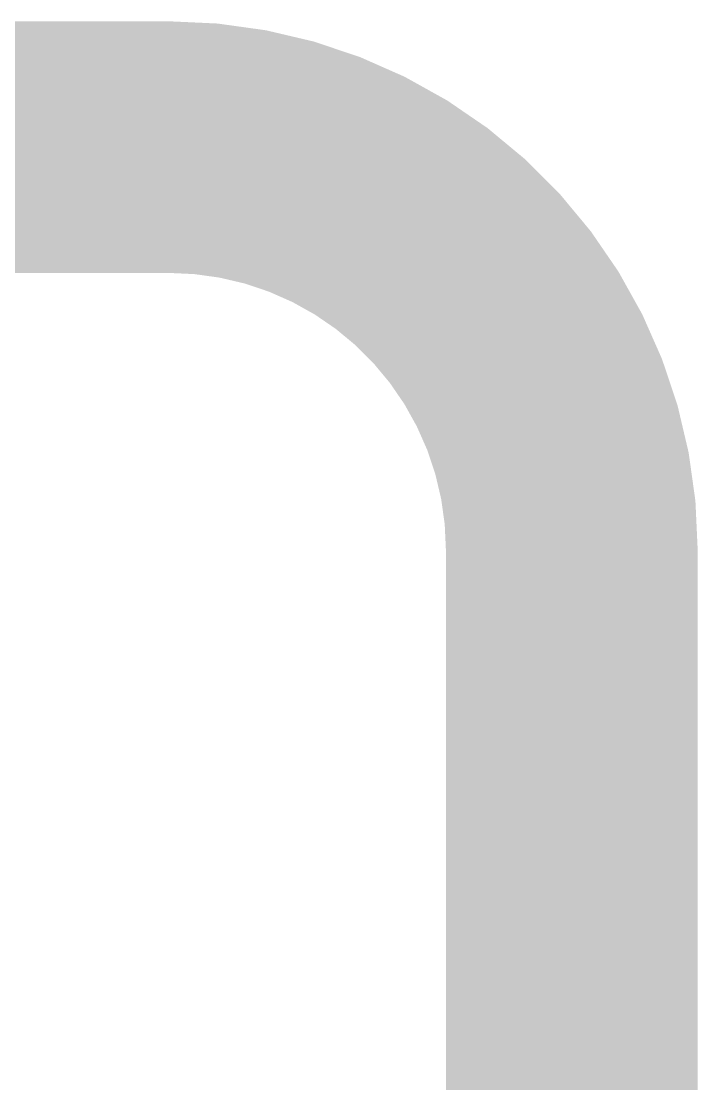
# Model space of a CAD drawing. Header units: inches. Extents: x -2 to 289, y -4 to 187.
# Drawn here: x 62.678 to 63.36, y 45.009 to 46.081 of the extents above; entities that cross this region are included whole.
import ezdxf

# ---------------------------------------------------------------- set-up
doc = ezdxf.new("R2010")
doc.units = ezdxf.units.IN
doc.layers.add('Top Layer', color=1, linetype='Continuous')

msp = doc.modelspace()

# ---------------------------------------------------------------- linework, layer by layer
at = {"layer": 'Top Layer', "const_width": 0.254}
for points in [[(61.9631, 45.9541), (62.8263, 45.9541)], [(63.2329, 43.9261), (63.2329, 45.5475)]]:
    msp.add_lwpolyline(points, dxfattribs=at)
at = {"layer": 'Top Layer', "const_width": 0.127}
for points in [[(62.7628, 45.9541, 1), (62.8898, 45.9541, 1)], [(62.7628, 45.9541, 1), (62.8898, 45.9541, 1)], [(63.1694, 45.5475, 1), (63.2964, 45.5475, 1)], [(63.1694, 45.5475, 1), (63.2964, 45.5475, 1)]]:
    msp.add_lwpolyline(points, format="xyb", close=True, dxfattribs=at)
at = {"layer": 'Top Layer', "const_width": 0.254}
msp.add_lwpolyline([(62.8263, 45.9541, -0.414214), (63.2329, 45.5475)], format="xyb", dxfattribs=at)

doc.saveas('drawing.dxf')
